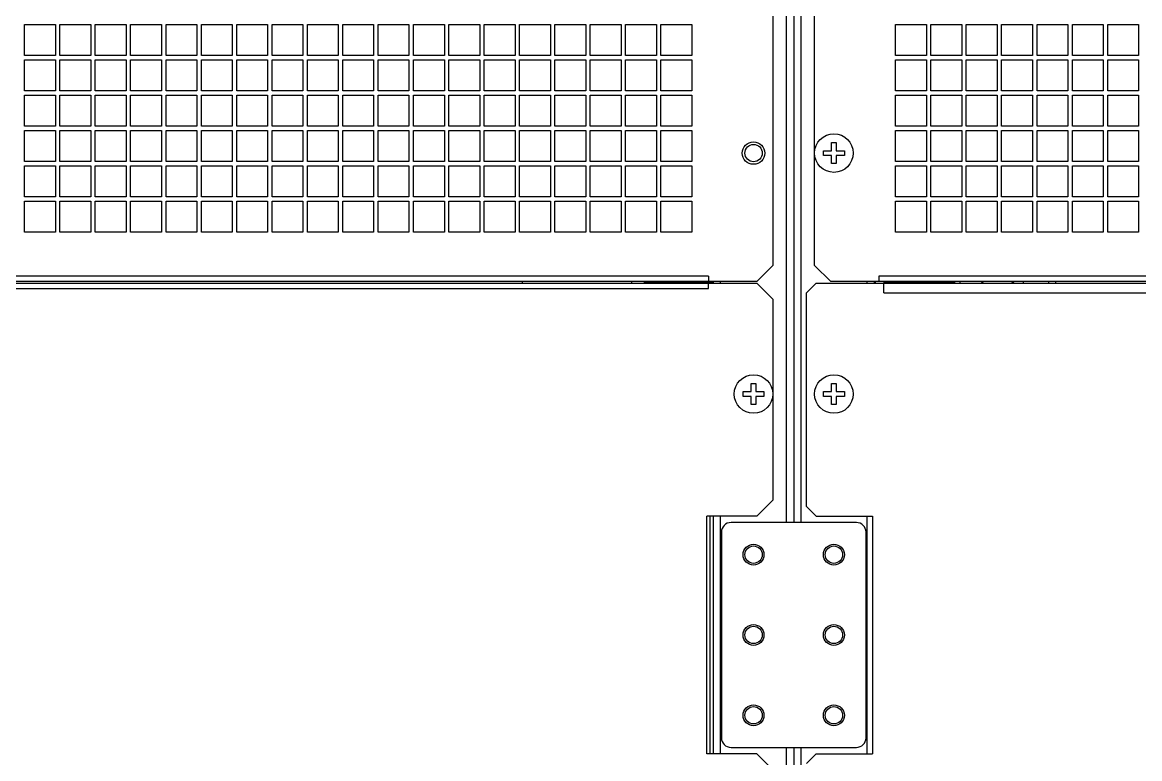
# Model space of a CAD drawing. Header units: millimetres. Extents: x 0 to 191, y 0 to 126.
# Drawn here: x 96.43 to 131.19, y 43.7 to 66.62 of the extents above; entities that cross this region are included whole.
import ezdxf

# ---------------------------------------------------------------- set-up
doc = ezdxf.new("R2010")
doc.units = ezdxf.units.MM
for name, color, linetype in [('2401-00460-M6-12PSTTHC_0', 7, 'Continuous'), ('2403-00027_S-M6-0_0', 7, 'Continuous'), ('4212-06586_0', 7, 'Continuous'), ('4212-06601_0', 7, 'Continuous'), ('4212-12607_0', 7, 'Continuous'), ('4212-12608_0', 7, 'Continuous'), ('4212-12622_0', 7, 'Continuous'), ('4212-12649_0', 7, 'Continuous'), ('4212-12651_0', 7, 'Continuous'), ('4212-12652_0', 7, 'Continuous'), ('4212-12653_0', 7, 'Continuous'), ('4212-15683_0', 7, 'Continuous'), ('4212-21438_0', 7, 'Continuous'), ('4212-21440_0', 7, 'Continuous'), ('4502-00561-25X45X400_0', 7, 'Continuous'), ('4502-00564-25X45X550_0', 7, 'Continuous')]:
    doc.layers.add(name, color=color, linetype=linetype)

msp = doc.modelspace()

# ---------------------------------------------------------------- linework, layer by layer
at = {"layer": '2401-00460-M6-12PSTTHC_0', "color": 7, "linetype": 'Continuous'}
for p, q in [((121.355, 62.475), (121.355, 62.625)), ((121.355, 62.625), (121.605, 62.625)), ((121.605, 62.625), (121.605, 62.875)), ((121.605, 62.875), (121.755, 62.875)), ((121.755, 62.875), (121.755, 62.625)), ((121.755, 62.625), (122.005, 62.625)), ((122.005, 62.625), (122.005, 62.475)), ((121.605, 62.475), (121.355, 62.475)), ((121.605, 62.225), (121.605, 62.475)), ((121.755, 62.475), (121.755, 62.225)), ((122.005, 62.475), (121.755, 62.475)), ((121.755, 62.225), (121.605, 62.225)), ((126.305, 58.525), (126.277, 58.5)), ((126.339, 58.55), (126.305, 58.525)), ((127.221, 58.55), (127.255, 58.525)), ((127.255, 58.525), (127.283, 58.5)), ((119.105, 55.125), (119.105, 55.375)), ((119.105, 55.375), (119.255, 55.375)), ((119.255, 55.375), (119.255, 55.125)), ((121.605, 55.125), (121.605, 55.375)), ((121.605, 55.375), (121.755, 55.375)), ((121.755, 55.375), (121.755, 55.125)), ((118.855, 54.975), (118.855, 55.125)), ((118.855, 55.125), (119.105, 55.125)), ((119.105, 54.975), (118.855, 54.975)), ((119.105, 54.725), (119.105, 54.975)), ((119.255, 55.125), (119.505, 55.125)), ((119.255, 54.975), (119.255, 54.725)), ((119.505, 54.975), (119.255, 54.975)), ((119.505, 55.125), (119.505, 54.975)), ((121.355, 54.975), (121.355, 55.125)), ((121.355, 55.125), (121.605, 55.125)), ((121.605, 54.975), (121.355, 54.975)), ((121.605, 54.725), (121.605, 54.975)), ((121.755, 55.125), (122.005, 55.125)), ((121.755, 54.975), (121.755, 54.725)), ((122.005, 54.975), (121.755, 54.975)), ((122.005, 55.125), (122.005, 54.975)), ((119.255, 54.725), (119.105, 54.725)), ((121.755, 54.725), (121.605, 54.725))]:
    msp.add_line(p, q, dxfattribs=at)
for points in [[(126.338, 58.55), (126.285, 58.508), (126.276, 58.5)], [(127.222, 58.55), (127.275, 58.508), (127.284, 58.5)]]:
    msp.add_lwpolyline(points, dxfattribs=at)
for centre in [(121.68, 62.55), (119.18, 55.05), (121.68, 55.05)]:
    msp.add_circle(centre, 0.6, dxfattribs=at)
at = {"layer": '2403-00027_S-M6-0_0', "color": 7, "linetype": 'Continuous'}
for p, q in [((116.644, 58.55), (116.644, 58.53)), ((117.516, 58.55), (117.516, 58.53))]:
    msp.add_line(p, q, dxfattribs=at)
at = {"layer": '4212-06586_0', "color": 7, "linetype": 'Continuous'}
for p, q in [((120.21, 51.05), (120.21, 74.05)), ((120.43, 74.05), (120.43, 51.05)), ((120.65, 74.05), (120.65, 51.05)), ((117.93, 58.5), (117.93, 58.55)), ((118.15, 58.5), (118.15, 58.55)), ((122.71, 58.55), (122.71, 58.5)), ((122.93, 58.55), (122.93, 58.5)), ((117.93, 43.85), (117.93, 51.25)), ((118.15, 43.85), (118.15, 51.25)), ((122.71, 51.25), (122.71, 43.85)), ((120.21, 23.55), (120.21, 44.05)), ((120.43, 44.05), (120.43, 23.55)), ((120.65, 44.05), (120.65, 23.55))]:
    msp.add_line(p, q, dxfattribs=at)
for centre in [(119.18, 62.55), (119.18, 50.05), (121.68, 50.05), (119.18, 47.55), (121.68, 47.55), (119.18, 45.05), (121.68, 45.05)]:
    msp.add_circle(centre, 0.27, dxfattribs=at)
at = {"layer": '4212-06601_0', "color": 7, "linetype": 'Continuous'}
msp.add_line((123.23, 58.53), (125.43, 58.53), dxfattribs=at)
at = {"layer": '4212-12607_0', "color": 7, "linetype": 'Continuous'}
for p, q in [((121.13, 58.5), (120.83, 58.2)), ((121.13, 58.5), (189.48, 58.5)), ((123.23, 58.2), (123.23, 58.5)), ((120.83, 51.55), (120.83, 58.2)), ((123.23, 58.2), (187.63, 58.2)), ((120.83, 51.55), (121.13, 51.25)), ((121.13, 51.25), (122.88, 51.25)), ((122.88, 51.25), (122.88, 43.85)), ((121.13, 43.85), (120.83, 43.55)), ((121.13, 43.85), (122.88, 43.85))]:
    msp.add_line(p, q, dxfattribs=at)
at = {"layer": '4212-12608_0', "color": 7, "linetype": 'Continuous'}
for p, q in [((119.78, 73.35), (119.78, 59.05)), ((121.08, 59.05), (121.08, 73.35)), ((96.5, 65.59), (96.5, 66.55)), ((96.5, 66.55), (97.46, 66.55)), ((97.46, 66.55), (97.46, 65.59)), ((97.6, 65.59), (97.6, 66.55)), ((97.6, 66.55), (98.56, 66.55)), ((98.56, 66.55), (98.56, 65.59)), ((98.7, 65.59), (98.7, 66.55)), ((98.7, 66.55), (99.66, 66.55)), ((99.66, 66.55), (99.66, 65.59)), ((99.8, 65.59), (99.8, 66.55)), ((99.8, 66.55), (100.76, 66.55)), ((100.76, 66.55), (100.76, 65.59)), ((100.9, 65.59), (100.9, 66.55)), ((100.9, 66.55), (101.86, 66.55)), ((101.86, 66.55), (101.86, 65.59)), ((102, 65.59), (102, 66.55)), ((102, 66.55), (102.96, 66.55)), ((102.96, 66.55), (102.96, 65.59)), ((103.1, 65.59), (103.1, 66.55)), ((103.1, 66.55), (104.06, 66.55)), ((104.06, 66.55), (104.06, 65.59)), ((104.2, 65.59), (104.2, 66.55)), ((104.2, 66.55), (105.16, 66.55)), ((105.16, 66.55), (105.16, 65.59)), ((105.3, 65.59), (105.3, 66.55)), ((105.3, 66.55), (106.26, 66.55)), ((106.26, 66.55), (106.26, 65.59)), ((106.4, 65.59), (106.4, 66.55)), ((106.4, 66.55), (107.36, 66.55)), ((107.36, 66.55), (107.36, 65.59)), ((107.5, 65.59), (107.5, 66.55)), ((107.5, 66.55), (108.46, 66.55)), ((108.46, 66.55), (108.46, 65.59)), ((108.6, 65.59), (108.6, 66.55)), ((108.6, 66.55), (109.56, 66.55)), ((109.56, 66.55), (109.56, 65.59)), ((109.7, 65.59), (109.7, 66.55)), ((109.7, 66.55), (110.66, 66.55)), ((110.66, 66.55), (110.66, 65.59)), ((110.8, 65.59), (110.8, 66.55)), ((110.8, 66.55), (111.76, 66.55)), ((111.76, 66.55), (111.76, 65.59)), ((111.9, 65.59), (111.9, 66.55)), ((111.9, 66.55), (112.86, 66.55)), ((112.86, 66.55), (112.86, 65.59)), ((113, 65.59), (113, 66.55)), ((113, 66.55), (113.96, 66.55)), ((113.96, 66.55), (113.96, 65.59)), ((114.1, 65.59), (114.1, 66.55)), ((114.1, 66.55), (115.06, 66.55)), ((115.06, 66.55), (115.06, 65.59)), ((115.2, 65.59), (115.2, 66.55)), ((115.2, 66.55), (116.16, 66.55)), ((116.16, 66.55), (116.16, 65.59)), ((116.3, 65.59), (116.3, 66.55)), ((116.3, 66.55), (117.26, 66.55)), ((117.26, 66.55), (117.26, 65.59)), ((123.6, 65.59), (123.6, 66.55)), ((123.6, 66.55), (124.56, 66.55)), ((124.56, 66.55), (124.56, 65.59)), ((124.7, 65.59), (124.7, 66.55)), ((124.7, 66.55), (125.66, 66.55)), ((125.66, 66.55), (125.66, 65.59)), ((125.8, 65.59), (125.8, 66.55)), ((125.8, 66.55), (126.76, 66.55)), ((126.76, 66.55), (126.76, 65.59)), ((126.9, 65.59), (126.9, 66.55)), ((126.9, 66.55), (127.86, 66.55)), ((127.86, 66.55), (127.86, 65.59)), ((128, 65.59), (128, 66.55)), ((128, 66.55), (128.96, 66.55)), ((128.96, 66.55), (128.96, 65.59)), ((129.1, 65.59), (129.1, 66.55)), ((129.1, 66.55), (130.06, 66.55)), ((130.06, 66.55), (130.06, 65.59)), ((130.2, 65.59), (130.2, 66.55)), ((130.2, 66.55), (131.16, 66.55)), ((131.16, 66.55), (131.16, 65.59)), ((97.46, 65.59), (96.5, 65.59)), ((96.5, 64.49), (96.5, 65.45)), ((96.5, 65.45), (97.46, 65.45)), ((97.46, 65.45), (97.46, 64.49)), ((98.56, 65.59), (97.6, 65.59)), ((97.6, 64.49), (97.6, 65.45)), ((97.6, 65.45), (98.56, 65.45)), ((98.56, 65.45), (98.56, 64.49)), ((99.66, 65.59), (98.7, 65.59)), ((98.7, 64.49), (98.7, 65.45)), ((98.7, 65.45), (99.66, 65.45)), ((99.66, 65.45), (99.66, 64.49)), ((100.76, 65.59), (99.8, 65.59)), ((99.8, 64.49), (99.8, 65.45)), ((99.8, 65.45), (100.76, 65.45)), ((100.76, 65.45), (100.76, 64.49)), ((101.86, 65.59), (100.9, 65.59)), ((100.9, 64.49), (100.9, 65.45)), ((100.9, 65.45), (101.86, 65.45)), ((101.86, 65.45), (101.86, 64.49)), ((102.96, 65.59), (102, 65.59)), ((102, 64.49), (102, 65.45)), ((102, 65.45), (102.96, 65.45)), ((102.96, 65.45), (102.96, 64.49)), ((104.06, 65.59), (103.1, 65.59)), ((103.1, 64.49), (103.1, 65.45)), ((103.1, 65.45), (104.06, 65.45)), ((104.06, 65.45), (104.06, 64.49)), ((105.16, 65.59), (104.2, 65.59)), ((104.2, 64.49), (104.2, 65.45)), ((104.2, 65.45), (105.16, 65.45)), ((105.16, 65.45), (105.16, 64.49)), ((106.26, 65.59), (105.3, 65.59)), ((105.3, 64.49), (105.3, 65.45)), ((105.3, 65.45), (106.26, 65.45)), ((106.26, 65.45), (106.26, 64.49)), ((107.36, 65.59), (106.4, 65.59)), ((106.4, 64.49), (106.4, 65.45)), ((106.4, 65.45), (107.36, 65.45)), ((107.36, 65.45), (107.36, 64.49)), ((108.46, 65.59), (107.5, 65.59)), ((107.5, 64.49), (107.5, 65.45)), ((107.5, 65.45), (108.46, 65.45)), ((108.46, 65.45), (108.46, 64.49)), ((109.56, 65.59), (108.6, 65.59)), ((108.6, 64.49), (108.6, 65.45)), ((108.6, 65.45), (109.56, 65.45)), ((109.56, 65.45), (109.56, 64.49)), ((110.66, 65.59), (109.7, 65.59)), ((109.7, 64.49), (109.7, 65.45)), ((109.7, 65.45), (110.66, 65.45)), ((110.66, 65.45), (110.66, 64.49)), ((111.76, 65.59), (110.8, 65.59)), ((110.8, 64.49), (110.8, 65.45)), ((110.8, 65.45), (111.76, 65.45)), ((111.76, 65.45), (111.76, 64.49)), ((112.86, 65.59), (111.9, 65.59)), ((111.9, 64.49), (111.9, 65.45)), ((111.9, 65.45), (112.86, 65.45)), ((112.86, 65.45), (112.86, 64.49)), ((113.96, 65.59), (113, 65.59)), ((113, 64.49), (113, 65.45)), ((113, 65.45), (113.96, 65.45)), ((113.96, 65.45), (113.96, 64.49)), ((115.06, 65.59), (114.1, 65.59)), ((114.1, 64.49), (114.1, 65.45)), ((114.1, 65.45), (115.06, 65.45)), ((115.06, 65.45), (115.06, 64.49)), ((116.16, 65.59), (115.2, 65.59)), ((115.2, 64.49), (115.2, 65.45)), ((115.2, 65.45), (116.16, 65.45)), ((116.16, 65.45), (116.16, 64.49)), ((117.26, 65.59), (116.3, 65.59)), ((116.3, 64.49), (116.3, 65.45)), ((116.3, 65.45), (117.26, 65.45)), ((117.26, 65.45), (117.26, 64.49)), ((124.56, 65.59), (123.6, 65.59)), ((123.6, 64.49), (123.6, 65.45)), ((123.6, 65.45), (124.56, 65.45)), ((124.56, 65.45), (124.56, 64.49)), ((125.66, 65.59), (124.7, 65.59)), ((124.7, 64.49), (124.7, 65.45)), ((124.7, 65.45), (125.66, 65.45)), ((125.66, 65.45), (125.66, 64.49)), ((126.76, 65.59), (125.8, 65.59)), ((125.8, 64.49), (125.8, 65.45)), ((125.8, 65.45), (126.76, 65.45)), ((126.76, 65.45), (126.76, 64.49)), ((127.86, 65.59), (126.9, 65.59)), ((126.9, 64.49), (126.9, 65.45)), ((126.9, 65.45), (127.86, 65.45)), ((127.86, 65.45), (127.86, 64.49)), ((128.96, 65.59), (128, 65.59)), ((128, 64.49), (128, 65.45)), ((128, 65.45), (128.96, 65.45)), ((128.96, 65.45), (128.96, 64.49)), ((130.06, 65.59), (129.1, 65.59)), ((129.1, 64.49), (129.1, 65.45)), ((129.1, 65.45), (130.06, 65.45)), ((130.06, 65.45), (130.06, 64.49)), ((131.16, 65.59), (130.2, 65.59)), ((130.2, 64.49), (130.2, 65.45)), ((130.2, 65.45), (131.16, 65.45)), ((131.16, 65.45), (131.16, 64.49)), ((97.46, 64.49), (96.5, 64.49)), ((96.5, 63.39), (96.5, 64.35)), ((96.5, 64.35), (97.46, 64.35)), ((97.46, 64.35), (97.46, 63.39)), ((98.56, 64.49), (97.6, 64.49)), ((97.6, 63.39), (97.6, 64.35)), ((97.6, 64.35), (98.56, 64.35)), ((98.56, 64.35), (98.56, 63.39)), ((99.66, 64.49), (98.7, 64.49)), ((98.7, 63.39), (98.7, 64.35)), ((98.7, 64.35), (99.66, 64.35)), ((99.66, 64.35), (99.66, 63.39)), ((100.76, 64.49), (99.8, 64.49)), ((99.8, 63.39), (99.8, 64.35)), ((99.8, 64.35), (100.76, 64.35)), ((100.76, 64.35), (100.76, 63.39)), ((101.86, 64.49), (100.9, 64.49)), ((100.9, 63.39), (100.9, 64.35)), ((100.9, 64.35), (101.86, 64.35)), ((101.86, 64.35), (101.86, 63.39)), ((102.96, 64.49), (102, 64.49)), ((102, 63.39), (102, 64.35)), ((102, 64.35), (102.96, 64.35)), ((102.96, 64.35), (102.96, 63.39)), ((104.06, 64.49), (103.1, 64.49)), ((103.1, 63.39), (103.1, 64.35)), ((103.1, 64.35), (104.06, 64.35)), ((104.06, 64.35), (104.06, 63.39)), ((105.16, 64.49), (104.2, 64.49)), ((104.2, 63.39), (104.2, 64.35)), ((104.2, 64.35), (105.16, 64.35)), ((105.16, 64.35), (105.16, 63.39)), ((106.26, 64.49), (105.3, 64.49)), ((105.3, 63.39), (105.3, 64.35)), ((105.3, 64.35), (106.26, 64.35)), ((106.26, 64.35), (106.26, 63.39)), ((107.36, 64.49), (106.4, 64.49)), ((106.4, 63.39), (106.4, 64.35)), ((106.4, 64.35), (107.36, 64.35)), ((107.36, 64.35), (107.36, 63.39)), ((108.46, 64.49), (107.5, 64.49)), ((107.5, 63.39), (107.5, 64.35)), ((107.5, 64.35), (108.46, 64.35)), ((108.46, 64.35), (108.46, 63.39)), ((109.56, 64.49), (108.6, 64.49)), ((108.6, 63.39), (108.6, 64.35)), ((108.6, 64.35), (109.56, 64.35)), ((109.56, 64.35), (109.56, 63.39)), ((110.66, 64.49), (109.7, 64.49)), ((109.7, 63.39), (109.7, 64.35)), ((109.7, 64.35), (110.66, 64.35)), ((110.66, 64.35), (110.66, 63.39)), ((111.76, 64.49), (110.8, 64.49)), ((110.8, 63.39), (110.8, 64.35)), ((110.8, 64.35), (111.76, 64.35)), ((111.76, 64.35), (111.76, 63.39)), ((112.86, 64.49), (111.9, 64.49)), ((111.9, 63.39), (111.9, 64.35)), ((111.9, 64.35), (112.86, 64.35)), ((112.86, 64.35), (112.86, 63.39)), ((113.96, 64.49), (113, 64.49)), ((113, 63.39), (113, 64.35)), ((113, 64.35), (113.96, 64.35)), ((113.96, 64.35), (113.96, 63.39)), ((115.06, 64.49), (114.1, 64.49)), ((114.1, 63.39), (114.1, 64.35)), ((114.1, 64.35), (115.06, 64.35)), ((115.06, 64.35), (115.06, 63.39)), ((116.16, 64.49), (115.2, 64.49)), ((115.2, 63.39), (115.2, 64.35)), ((115.2, 64.35), (116.16, 64.35)), ((116.16, 64.35), (116.16, 63.39)), ((117.26, 64.49), (116.3, 64.49)), ((116.3, 63.39), (116.3, 64.35)), ((116.3, 64.35), (117.26, 64.35)), ((117.26, 64.35), (117.26, 63.39)), ((124.56, 64.49), (123.6, 64.49)), ((123.6, 63.39), (123.6, 64.35)), ((123.6, 64.35), (124.56, 64.35)), ((124.56, 64.35), (124.56, 63.39)), ((125.66, 64.49), (124.7, 64.49)), ((124.7, 63.39), (124.7, 64.35)), ((124.7, 64.35), (125.66, 64.35)), ((125.66, 64.35), (125.66, 63.39)), ((126.76, 64.49), (125.8, 64.49)), ((125.8, 63.39), (125.8, 64.35)), ((125.8, 64.35), (126.76, 64.35)), ((126.76, 64.35), (126.76, 63.39)), ((127.86, 64.49), (126.9, 64.49)), ((126.9, 63.39), (126.9, 64.35)), ((126.9, 64.35), (127.86, 64.35)), ((127.86, 64.35), (127.86, 63.39)), ((128.96, 64.49), (128, 64.49)), ((128, 63.39), (128, 64.35)), ((128, 64.35), (128.96, 64.35)), ((128.96, 64.35), (128.96, 63.39)), ((130.06, 64.49), (129.1, 64.49)), ((129.1, 63.39), (129.1, 64.35)), ((129.1, 64.35), (130.06, 64.35)), ((130.06, 64.35), (130.06, 63.39)), ((131.16, 64.49), (130.2, 64.49)), ((130.2, 63.39), (130.2, 64.35)), ((130.2, 64.35), (131.16, 64.35)), ((131.16, 64.35), (131.16, 63.39)), ((97.46, 63.39), (96.5, 63.39)), ((98.56, 63.39), (97.6, 63.39)), ((99.66, 63.39), (98.7, 63.39)), ((100.76, 63.39), (99.8, 63.39)), ((101.86, 63.39), (100.9, 63.39)), ((102.96, 63.39), (102, 63.39)), ((104.06, 63.39), (103.1, 63.39)), ((105.16, 63.39), (104.2, 63.39)), ((106.26, 63.39), (105.3, 63.39)), ((107.36, 63.39), (106.4, 63.39)), ((108.46, 63.39), (107.5, 63.39)), ((109.56, 63.39), (108.6, 63.39)), ((110.66, 63.39), (109.7, 63.39)), ((111.76, 63.39), (110.8, 63.39)), ((112.86, 63.39), (111.9, 63.39)), ((113.96, 63.39), (113, 63.39)), ((115.06, 63.39), (114.1, 63.39)), ((116.16, 63.39), (115.2, 63.39)), ((117.26, 63.39), (116.3, 63.39)), ((124.56, 63.39), (123.6, 63.39)), ((125.66, 63.39), (124.7, 63.39)), ((126.76, 63.39), (125.8, 63.39)), ((127.86, 63.39), (126.9, 63.39)), ((128.96, 63.39), (128, 63.39)), ((130.06, 63.39), (129.1, 63.39)), ((131.16, 63.39), (130.2, 63.39)), ((96.5, 62.29), (96.5, 63.25)), ((96.5, 63.25), (97.46, 63.25)), ((97.46, 63.25), (97.46, 62.29)), ((97.6, 62.29), (97.6, 63.25)), ((97.6, 63.25), (98.56, 63.25)), ((98.56, 63.25), (98.56, 62.29)), ((98.7, 62.29), (98.7, 63.25)), ((98.7, 63.25), (99.66, 63.25)), ((99.66, 63.25), (99.66, 62.29)), ((99.8, 62.29), (99.8, 63.25)), ((99.8, 63.25), (100.76, 63.25)), ((100.76, 63.25), (100.76, 62.29)), ((100.9, 62.29), (100.9, 63.25)), ((100.9, 63.25), (101.86, 63.25)), ((101.86, 63.25), (101.86, 62.29)), ((102, 62.29), (102, 63.25)), ((102, 63.25), (102.96, 63.25)), ((102.96, 63.25), (102.96, 62.29)), ((103.1, 62.29), (103.1, 63.25)), ((103.1, 63.25), (104.06, 63.25)), ((104.06, 63.25), (104.06, 62.29)), ((104.2, 62.29), (104.2, 63.25)), ((104.2, 63.25), (105.16, 63.25)), ((105.16, 63.25), (105.16, 62.29)), ((105.3, 62.29), (105.3, 63.25)), ((105.3, 63.25), (106.26, 63.25)), ((106.26, 63.25), (106.26, 62.29)), ((106.4, 62.29), (106.4, 63.25)), ((106.4, 63.25), (107.36, 63.25)), ((107.36, 63.25), (107.36, 62.29)), ((107.5, 62.29), (107.5, 63.25)), ((107.5, 63.25), (108.46, 63.25)), ((108.46, 63.25), (108.46, 62.29)), ((108.6, 62.29), (108.6, 63.25)), ((108.6, 63.25), (109.56, 63.25)), ((109.56, 63.25), (109.56, 62.29)), ((109.7, 62.29), (109.7, 63.25)), ((109.7, 63.25), (110.66, 63.25)), ((110.66, 63.25), (110.66, 62.29)), ((110.8, 62.29), (110.8, 63.25)), ((110.8, 63.25), (111.76, 63.25)), ((111.76, 63.25), (111.76, 62.29)), ((111.9, 62.29), (111.9, 63.25)), ((111.9, 63.25), (112.86, 63.25)), ((112.86, 63.25), (112.86, 62.29)), ((113, 62.29), (113, 63.25)), ((113, 63.25), (113.96, 63.25)), ((113.96, 63.25), (113.96, 62.29)), ((114.1, 62.29), (114.1, 63.25)), ((114.1, 63.25), (115.06, 63.25)), ((115.06, 63.25), (115.06, 62.29)), ((115.2, 62.29), (115.2, 63.25)), ((115.2, 63.25), (116.16, 63.25)), ((116.16, 63.25), (116.16, 62.29)), ((116.3, 62.29), (116.3, 63.25)), ((116.3, 63.25), (117.26, 63.25)), ((117.26, 63.25), (117.26, 62.29)), ((123.6, 62.29), (123.6, 63.25)), ((123.6, 63.25), (124.56, 63.25)), ((124.56, 63.25), (124.56, 62.29)), ((124.7, 62.29), (124.7, 63.25)), ((124.7, 63.25), (125.66, 63.25)), ((125.66, 63.25), (125.66, 62.29)), ((125.8, 62.29), (125.8, 63.25)), ((125.8, 63.25), (126.76, 63.25)), ((126.76, 63.25), (126.76, 62.29)), ((126.9, 62.29), (126.9, 63.25)), ((126.9, 63.25), (127.86, 63.25)), ((127.86, 63.25), (127.86, 62.29)), ((128, 62.29), (128, 63.25)), ((128, 63.25), (128.96, 63.25)), ((128.96, 63.25), (128.96, 62.29)), ((129.1, 62.29), (129.1, 63.25)), ((129.1, 63.25), (130.06, 63.25)), ((130.06, 63.25), (130.06, 62.29)), ((130.2, 62.29), (130.2, 63.25)), ((130.2, 63.25), (131.16, 63.25)), ((131.16, 63.25), (131.16, 62.29)), ((97.46, 62.29), (96.5, 62.29)), ((98.56, 62.29), (97.6, 62.29)), ((99.66, 62.29), (98.7, 62.29)), ((100.76, 62.29), (99.8, 62.29)), ((101.86, 62.29), (100.9, 62.29)), ((102.96, 62.29), (102, 62.29)), ((104.06, 62.29), (103.1, 62.29)), ((105.16, 62.29), (104.2, 62.29)), ((106.26, 62.29), (105.3, 62.29)), ((107.36, 62.29), (106.4, 62.29)), ((108.46, 62.29), (107.5, 62.29)), ((109.56, 62.29), (108.6, 62.29)), ((110.66, 62.29), (109.7, 62.29)), ((111.76, 62.29), (110.8, 62.29)), ((112.86, 62.29), (111.9, 62.29)), ((113.96, 62.29), (113, 62.29)), ((115.06, 62.29), (114.1, 62.29)), ((116.16, 62.29), (115.2, 62.29)), ((117.26, 62.29), (116.3, 62.29)), ((124.56, 62.29), (123.6, 62.29)), ((125.66, 62.29), (124.7, 62.29)), ((126.76, 62.29), (125.8, 62.29)), ((127.86, 62.29), (126.9, 62.29)), ((128.96, 62.29), (128, 62.29)), ((130.06, 62.29), (129.1, 62.29)), ((131.16, 62.29), (130.2, 62.29)), ((96.5, 61.19), (96.5, 62.15)), ((96.5, 62.15), (97.46, 62.15)), ((97.46, 62.15), (97.46, 61.19)), ((97.6, 61.19), (97.6, 62.15)), ((97.6, 62.15), (98.56, 62.15)), ((98.56, 62.15), (98.56, 61.19)), ((98.7, 61.19), (98.7, 62.15)), ((98.7, 62.15), (99.66, 62.15)), ((99.66, 62.15), (99.66, 61.19)), ((99.8, 61.19), (99.8, 62.15)), ((99.8, 62.15), (100.76, 62.15)), ((100.76, 62.15), (100.76, 61.19)), ((100.9, 61.19), (100.9, 62.15)), ((100.9, 62.15), (101.86, 62.15)), ((101.86, 62.15), (101.86, 61.19)), ((102, 61.19), (102, 62.15)), ((102, 62.15), (102.96, 62.15)), ((102.96, 62.15), (102.96, 61.19)), ((103.1, 61.19), (103.1, 62.15)), ((103.1, 62.15), (104.06, 62.15)), ((104.06, 62.15), (104.06, 61.19)), ((104.2, 61.19), (104.2, 62.15)), ((104.2, 62.15), (105.16, 62.15)), ((105.16, 62.15), (105.16, 61.19)), ((105.3, 61.19), (105.3, 62.15)), ((105.3, 62.15), (106.26, 62.15)), ((106.26, 62.15), (106.26, 61.19)), ((106.4, 61.19), (106.4, 62.15)), ((106.4, 62.15), (107.36, 62.15)), ((107.36, 62.15), (107.36, 61.19)), ((107.5, 61.19), (107.5, 62.15)), ((107.5, 62.15), (108.46, 62.15)), ((108.46, 62.15), (108.46, 61.19)), ((108.6, 61.19), (108.6, 62.15)), ((108.6, 62.15), (109.56, 62.15)), ((109.56, 62.15), (109.56, 61.19)), ((109.7, 61.19), (109.7, 62.15)), ((109.7, 62.15), (110.66, 62.15)), ((110.66, 62.15), (110.66, 61.19)), ((110.8, 61.19), (110.8, 62.15)), ((110.8, 62.15), (111.76, 62.15)), ((111.76, 62.15), (111.76, 61.19)), ((111.9, 61.19), (111.9, 62.15)), ((111.9, 62.15), (112.86, 62.15)), ((112.86, 62.15), (112.86, 61.19)), ((113, 61.19), (113, 62.15)), ((113, 62.15), (113.96, 62.15)), ((113.96, 62.15), (113.96, 61.19)), ((114.1, 61.19), (114.1, 62.15)), ((114.1, 62.15), (115.06, 62.15)), ((115.06, 62.15), (115.06, 61.19)), ((115.2, 61.19), (115.2, 62.15)), ((115.2, 62.15), (116.16, 62.15)), ((116.16, 62.15), (116.16, 61.19)), ((116.3, 61.19), (116.3, 62.15)), ((116.3, 62.15), (117.26, 62.15)), ((117.26, 62.15), (117.26, 61.19)), ((123.6, 61.19), (123.6, 62.15)), ((123.6, 62.15), (124.56, 62.15)), ((124.56, 62.15), (124.56, 61.19)), ((124.7, 61.19), (124.7, 62.15)), ((124.7, 62.15), (125.66, 62.15)), ((125.66, 62.15), (125.66, 61.19)), ((125.8, 61.19), (125.8, 62.15)), ((125.8, 62.15), (126.76, 62.15)), ((126.76, 62.15), (126.76, 61.19)), ((126.9, 61.19), (126.9, 62.15)), ((126.9, 62.15), (127.86, 62.15)), ((127.86, 62.15), (127.86, 61.19)), ((128, 61.19), (128, 62.15)), ((128, 62.15), (128.96, 62.15)), ((128.96, 62.15), (128.96, 61.19)), ((129.1, 61.19), (129.1, 62.15)), ((129.1, 62.15), (130.06, 62.15)), ((130.06, 62.15), (130.06, 61.19)), ((130.2, 61.19), (130.2, 62.15)), ((130.2, 62.15), (131.16, 62.15)), ((131.16, 62.15), (131.16, 61.19)), ((97.46, 61.19), (96.5, 61.19)), ((98.56, 61.19), (97.6, 61.19)), ((99.66, 61.19), (98.7, 61.19)), ((100.76, 61.19), (99.8, 61.19)), ((101.86, 61.19), (100.9, 61.19)), ((102.96, 61.19), (102, 61.19)), ((104.06, 61.19), (103.1, 61.19)), ((105.16, 61.19), (104.2, 61.19)), ((106.26, 61.19), (105.3, 61.19)), ((107.36, 61.19), (106.4, 61.19)), ((108.46, 61.19), (107.5, 61.19)), ((109.56, 61.19), (108.6, 61.19)), ((110.66, 61.19), (109.7, 61.19)), ((111.76, 61.19), (110.8, 61.19)), ((112.86, 61.19), (111.9, 61.19)), ((113.96, 61.19), (113, 61.19)), ((115.06, 61.19), (114.1, 61.19)), ((116.16, 61.19), (115.2, 61.19)), ((117.26, 61.19), (116.3, 61.19)), ((124.56, 61.19), (123.6, 61.19)), ((125.66, 61.19), (124.7, 61.19)), ((126.76, 61.19), (125.8, 61.19)), ((127.86, 61.19), (126.9, 61.19)), ((128.96, 61.19), (128, 61.19)), ((130.06, 61.19), (129.1, 61.19)), ((131.16, 61.19), (130.2, 61.19)), ((96.5, 60.09), (96.5, 61.05)), ((96.5, 61.05), (97.46, 61.05)), ((97.46, 61.05), (97.46, 60.09)), ((97.6, 60.09), (97.6, 61.05)), ((97.6, 61.05), (98.56, 61.05)), ((98.56, 61.05), (98.56, 60.09)), ((98.7, 60.09), (98.7, 61.05)), ((98.7, 61.05), (99.66, 61.05)), ((99.66, 61.05), (99.66, 60.09)), ((99.8, 60.09), (99.8, 61.05)), ((99.8, 61.05), (100.76, 61.05)), ((100.76, 61.05), (100.76, 60.09)), ((100.9, 60.09), (100.9, 61.05)), ((100.9, 61.05), (101.86, 61.05)), ((101.86, 61.05), (101.86, 60.09)), ((102, 60.09), (102, 61.05)), ((102, 61.05), (102.96, 61.05)), ((102.96, 61.05), (102.96, 60.09)), ((103.1, 60.09), (103.1, 61.05)), ((103.1, 61.05), (104.06, 61.05)), ((104.06, 61.05), (104.06, 60.09)), ((104.2, 60.09), (104.2, 61.05)), ((104.2, 61.05), (105.16, 61.05)), ((105.16, 61.05), (105.16, 60.09)), ((105.3, 60.09), (105.3, 61.05)), ((105.3, 61.05), (106.26, 61.05)), ((106.26, 61.05), (106.26, 60.09)), ((106.4, 60.09), (106.4, 61.05)), ((106.4, 61.05), (107.36, 61.05)), ((107.36, 61.05), (107.36, 60.09)), ((107.5, 60.09), (107.5, 61.05)), ((107.5, 61.05), (108.46, 61.05)), ((108.46, 61.05), (108.46, 60.09)), ((108.6, 60.09), (108.6, 61.05)), ((108.6, 61.05), (109.56, 61.05)), ((109.56, 61.05), (109.56, 60.09)), ((109.7, 60.09), (109.7, 61.05)), ((109.7, 61.05), (110.66, 61.05)), ((110.66, 61.05), (110.66, 60.09)), ((110.8, 60.09), (110.8, 61.05)), ((110.8, 61.05), (111.76, 61.05)), ((111.76, 61.05), (111.76, 60.09)), ((111.9, 60.09), (111.9, 61.05)), ((111.9, 61.05), (112.86, 61.05)), ((112.86, 61.05), (112.86, 60.09)), ((113, 60.09), (113, 61.05)), ((113, 61.05), (113.96, 61.05)), ((113.96, 61.05), (113.96, 60.09)), ((114.1, 60.09), (114.1, 61.05)), ((114.1, 61.05), (115.06, 61.05)), ((115.06, 61.05), (115.06, 60.09)), ((115.2, 60.09), (115.2, 61.05)), ((115.2, 61.05), (116.16, 61.05)), ((116.16, 61.05), (116.16, 60.09)), ((116.3, 60.09), (116.3, 61.05)), ((116.3, 61.05), (117.26, 61.05)), ((117.26, 61.05), (117.26, 60.09)), ((123.6, 60.09), (123.6, 61.05)), ((123.6, 61.05), (124.56, 61.05)), ((124.56, 61.05), (124.56, 60.09)), ((124.7, 60.09), (124.7, 61.05)), ((124.7, 61.05), (125.66, 61.05)), ((125.66, 61.05), (125.66, 60.09)), ((125.8, 60.09), (125.8, 61.05)), ((125.8, 61.05), (126.76, 61.05)), ((126.76, 61.05), (126.76, 60.09)), ((126.9, 60.09), (126.9, 61.05)), ((126.9, 61.05), (127.86, 61.05)), ((127.86, 61.05), (127.86, 60.09)), ((128, 61.05), (128.96, 61.05)), ((128, 60.09), (128, 61.05)), ((128.96, 61.05), (128.96, 60.09)), ((129.1, 61.05), (130.06, 61.05)), ((129.1, 60.09), (129.1, 61.05)), ((130.06, 61.05), (130.06, 60.09)), ((130.2, 61.05), (131.16, 61.05)), ((130.2, 60.09), (130.2, 61.05)), ((131.16, 61.05), (131.16, 60.09)), ((97.46, 60.09), (96.5, 60.09)), ((98.56, 60.09), (97.6, 60.09)), ((99.66, 60.09), (98.7, 60.09)), ((100.76, 60.09), (99.8, 60.09)), ((101.86, 60.09), (100.9, 60.09)), ((102.96, 60.09), (102, 60.09)), ((104.06, 60.09), (103.1, 60.09)), ((105.16, 60.09), (104.2, 60.09)), ((106.26, 60.09), (105.3, 60.09)), ((107.36, 60.09), (106.4, 60.09)), ((108.46, 60.09), (107.5, 60.09)), ((109.56, 60.09), (108.6, 60.09)), ((110.66, 60.09), (109.7, 60.09)), ((111.76, 60.09), (110.8, 60.09)), ((112.86, 60.09), (111.9, 60.09)), ((113.96, 60.09), (113, 60.09)), ((115.06, 60.09), (114.1, 60.09)), ((116.16, 60.09), (115.2, 60.09)), ((117.26, 60.09), (116.3, 60.09)), ((124.56, 60.09), (123.6, 60.09)), ((125.66, 60.09), (124.7, 60.09)), ((126.76, 60.09), (125.8, 60.09)), ((127.86, 60.09), (126.9, 60.09)), ((128.96, 60.09), (128, 60.09)), ((130.06, 60.09), (129.1, 60.09)), ((131.16, 60.09), (130.2, 60.09)), ((119.28, 58.55), (119.78, 59.05)), ((121.08, 59.05), (121.58, 58.55)), ((119.28, 58.55), (51.58, 58.55)), ((117.78, 58.72), (53.08, 58.72)), ((117.78, 58.72), (117.78, 58.55)), ((189.28, 58.55), (121.58, 58.55)), ((123.08, 58.72), (123.08, 58.55)), ((187.78, 58.72), (123.08, 58.72))]:
    msp.add_line(p, q, dxfattribs=at)
msp.add_circle((119.18, 62.55), 0.35, dxfattribs=at)
at = {"layer": '4212-12622_0', "color": 7, "linetype": 'Continuous'}
for p, q in [((125.43, 58.55), (125.43, 58.5)), ((125.6, 58.55), (125.6, 58.5))]:
    msp.add_line(p, q, dxfattribs=at)
at = {"layer": '4212-12649_0', "color": 7, "linetype": 'Continuous'}
msp.add_line((117.88, 58.53), (117.88, 58.55), dxfattribs=at)
at = {"layer": '4212-12651_0', "color": 7, "linetype": 'Continuous'}
for p, q in [((51.58, 58.5), (119.28, 58.5)), ((117.78, 58.33), (117.78, 58.5)), ((119.78, 58), (119.28, 58.5)), ((53.78, 58.33), (117.78, 58.33)), ((119.78, 58), (119.78, 51.75)), ((119.28, 51.25), (119.78, 51.75)), ((117.73, 43.85), (117.73, 51.25)), ((119.28, 51.25), (117.73, 51.25)), ((119.28, 43.85), (117.73, 43.85)), ((119.78, 43.35), (119.28, 43.85))]:
    msp.add_line(p, q, dxfattribs=at)
at = {"layer": '4212-12652_0', "color": 7, "linetype": 'Continuous'}
for p, q in [((115.78, 58.53), (115.78, 58.5)), ((115.78, 58.53), (115.917, 58.53)), ((117.93, 58.53), (115.917, 58.53)), ((115.95, 58.53), (115.95, 58.5))]:
    msp.add_line(p, q, dxfattribs=at)
for radius, start in [(0.17, 173.1917), (0.02, 90)]:
    msp.add_arc((115.95, 58.53), radius, start, 180, dxfattribs=at)
at = {"layer": '4212-12653_0', "color": 7, "linetype": 'Continuous'}
for p, q in [((127.58, 58.5), (127.58, 58.55)), ((128.36, 58.55), (128.36, 58.5)), ((128.58, 58.55), (128.58, 58.5))]:
    msp.add_line(p, q, dxfattribs=at)
at = {"layer": '4212-15683_0', "color": 7, "linetype": 'Continuous'}
msp.add_line((115.38, 58.55), (115.38, 58.5), dxfattribs=at)
at = {"layer": '4212-21438_0', "color": 7, "linetype": 'Continuous'}
for p, q in [((122.38, 51.05), (118.48, 51.05)), ((118.18, 50.75), (118.18, 44.35)), ((122.68, 44.35), (122.68, 50.75)), ((118.48, 44.05), (122.38, 44.05))]:
    msp.add_line(p, q, dxfattribs=at)
for centre in [(119.18, 50.05), (121.68, 50.05), (119.18, 47.55), (121.68, 47.55), (119.18, 45.05), (121.68, 45.05)]:
    msp.add_circle(centre, 0.325, dxfattribs=at)
for centre, start, end in [((118.48, 50.75), 90, 180), ((122.38, 50.75), 0, 90), ((118.48, 44.35), 180, 270), ((122.38, 44.35), 270, 0)]:
    msp.add_arc(centre, 0.3, start, end, dxfattribs=at)
at = {"layer": '4212-21440_0', "color": 7, "linetype": 'Continuous'}
for p, q in [((122.96, 58.55), (122.96, 58.5)), ((123.23, 58.55), (123.23, 58.5))]:
    msp.add_line(p, q, dxfattribs=at)
at = {"layer": '4502-00561-25X45X400_0', "color": 7, "linetype": 'Continuous'}
msp.add_line((117.83, 43.85), (117.83, 51.25), dxfattribs=at)
at = {"layer": '4502-00564-25X45X550_0', "color": 7, "linetype": 'Continuous'}
msp.add_line((111.98, 58.55), (111.98, 58.5), dxfattribs=at)

doc.saveas('drawing.dxf')
